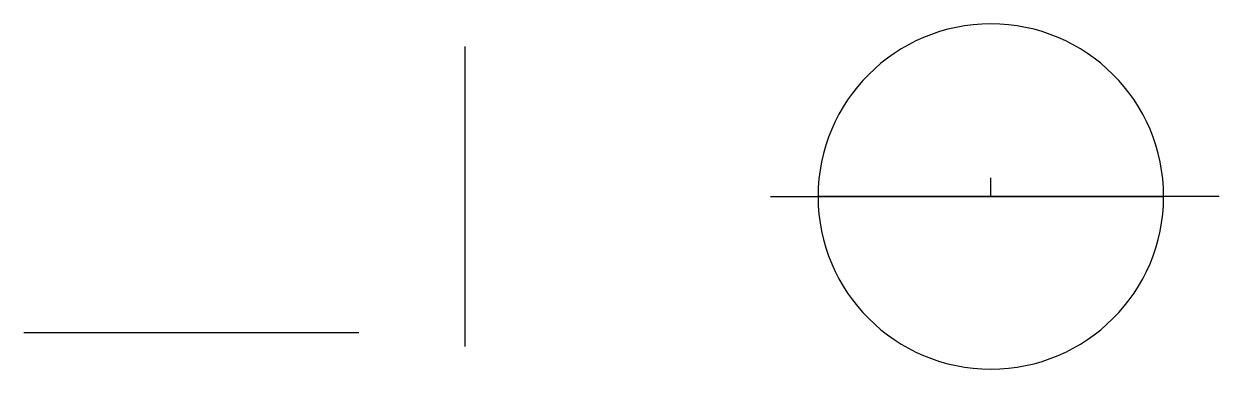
# Model space of a CAD drawing. Header units: millimetres. Extents: x 127.8 to 207.4, y 267 to 290.
import ezdxf

# ---------------------------------------------------------------- set-up
doc = ezdxf.new("R2010")
doc.units = ezdxf.units.MM

msp = doc.modelspace()

# ---------------------------------------------------------------- linework, layer by layer
at = {"extrusion": (0, -1, 0)}
for p, q in [((157.189, 288.476, 19), (157.189, 268.476, 19)), ((192.201, 278.476, 3), (192.201, 279.726, 3)), ((177.527, 278.476, 3), (192.201, 278.476, 3)), ((180.701, 278.476), (180.701, 278.476, 3)), ((192.201, 278.476), (192.201, 278.476, 3)), ((207.397, 278.476, 3), (192.201, 278.476, 3)), ((192.201, 278.476, 3), (192.201, 278.476, 18.7)), ((203.701, 278.476), (203.701, 278.476, 3)), ((150.124, 269.402, 3), (127.828, 269.402, 3))]:
    msp.add_line(p, q, dxfattribs=at)
for q in [(180.701, 278.476), (203.701, 278.476)]:
    msp.add_line((192.201, 278.476), q)
at = {"extrusion": (0, -6.12323e-17, -1)}
msp.add_circle((-192.201, 278.476, -3), 11.5, dxfattribs=at)
at = {"extrusion": (0, -1, 6.12323e-17)}
msp.add_ellipse((192.201, 278.476, 3), major_axis=(0, 0, -14), ratio=0.821429, start_param=1.570796, end_param=3.141593, dxfattribs=at)

doc.saveas('drawing.dxf')
